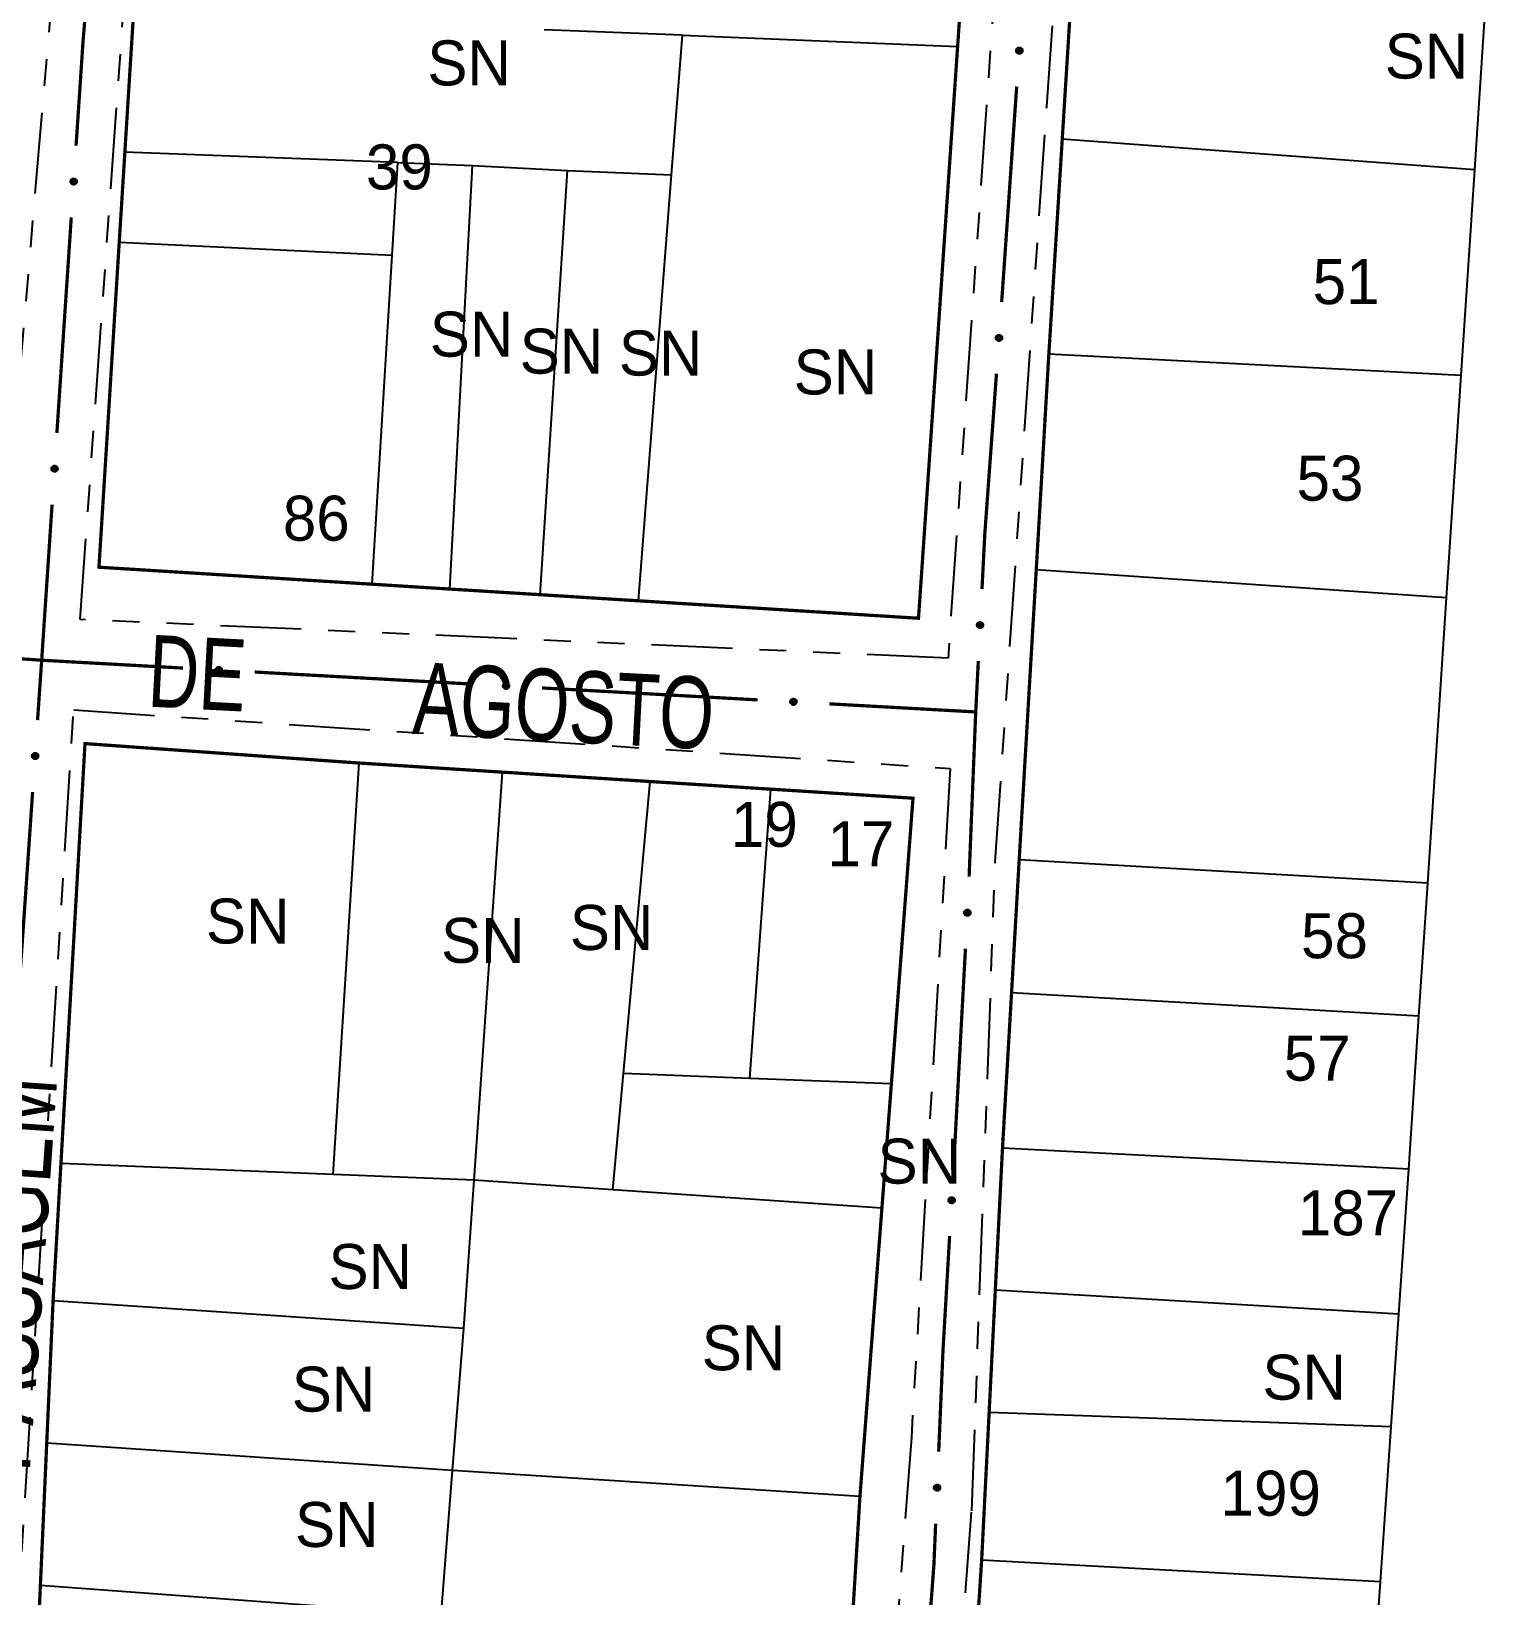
# Model space of a CAD drawing. Extents: x 203555 to 204724, y 4873703 to 4874787.
# Drawn here: x 204203.1 to 204284.2, y 4874128.2 to 4874215.2 of the extents above; entities that cross this region are included whole.
import ezdxf
from ezdxf.enums import TextEntityAlignment as Align

# ---------------------------------------------------------------- set-up
doc = ezdxf.new("R2010")
doc.units = 0
doc.header["$LTSCALE"] = 1.5
doc.header["$MEASUREMENT"] = 0
doc.linetypes.add('TRACO_25', pattern=[8, 3, -1, 1, -1, 1, -1])
for name, color, linetype in [('CD_MALHA_LOTES', 7, 'CONTINUOUS'), ('RU-QUADRA', 210, 'CONTINUOUS'), ('SV-EIXO-RUA-N-PAV', 6, 'CONTINUOUS'), ('SV-RUA-NAO-PAV', 7, 'CONTINUOUS'), ('SV-TXT-RUA-N-PAV', 7, 'CONTINUOUS'), ('Th_NmrPort', 1, 'CONTINUOUS')]:
    doc.layers.add(name, color=color, linetype=linetype)
doc.styles.add('ARIAL', font='ARIAL.SHX')

msp = doc.modelspace()

# ---------------------------------------------------------------- linework, layer by layer
at = {"layer": 'CD_MALHA_LOTES', "linetype": 'Continuous', "flags": 128}
for points in [[(204255.681459, 4874230.00403), (204254.607081, 4874214.306819)], [(204260.424456, 4874209.15245), (204261.381524, 4874224.486209)], [(204283.365416, 4874207.45233), (204284.249534, 4874221.128616)], [(204208.303917, 4874208.445316), (204208.761667, 4874215.775389)], [(204239.302647, 4874214.931949), (204231.614133, 4874215.245996)], [(204238.690646, 4874207.187491), (204239.302647, 4874214.931949)], [(204239.302647, 4874214.931949), (204254.607081, 4874214.306819)], [(204254.607081, 4874214.306819), (204252.432534, 4874182.535581)], [(204259.679254, 4874197.213119), (204260.424456, 4874209.15245)], [(204283.365416, 4874207.45233), (204260.424456, 4874209.15245)], [(204207.990219, 4874203.421994), (204208.303917, 4874208.445316)], [(204223.48078, 4874207.864669), (204208.303917, 4874208.445316)], [(204223.165503, 4874202.687305), (204223.48078, 4874207.864669)], [(204223.48078, 4874207.864669), (204227.632901, 4874207.705814)], [(204226.37358, 4874184.1577), (204227.632901, 4874207.705814)], [(204227.632901, 4874207.705814), (204232.918565, 4874207.4267)], [(204231.396635, 4874183.845025), (204232.918565, 4874207.4267)], [(204232.918565, 4874207.4267), (204238.690646, 4874207.187491)], [(204236.867271, 4874183.504488), (204238.690646, 4874207.187491)], [(204282.610093, 4874196.030319), (204283.365416, 4874207.45233)], [(204206.86304, 4874185.372193), (204207.990219, 4874203.421994)], [(204223.165503, 4874202.687305), (204207.990219, 4874203.421994)], [(204222.053512, 4874184.426616), (204223.165503, 4874202.687305)], [(204258.979113, 4874185.224465), (204259.679254, 4874197.213119)], [(204282.610093, 4874196.030319), (204259.679254, 4874197.213119)], [(204281.792555, 4874183.667493), (204282.610093, 4874196.030319)], [(204222.053512, 4874184.426616), (204206.86304, 4874185.372193)], [(204258.030601, 4874169.115044), (204258.979113, 4874185.224465)], [(204281.792555, 4874183.667493), (204258.979113, 4874185.224465)], [(204226.37358, 4874184.1577), (204222.053512, 4874184.426616)], [(204231.396635, 4874183.845025), (204226.37358, 4874184.1577)], [(204236.867271, 4874183.504488), (204231.396635, 4874183.845025)], [(204252.432534, 4874182.535581), (204236.867271, 4874183.504488)], [(204280.744069, 4874167.815979), (204281.792555, 4874183.667493)], [(204204.74971, 4874152.237379), (204206.086776, 4874175.569262)], [(204206.086776, 4874175.569262), (204221.333444, 4874174.48808)], [(204219.883641, 4874151.623265), (204221.333444, 4874174.48808)], [(204221.333444, 4874174.48808), (204229.295824, 4874173.982954)], [(204227.725682, 4874151.305046), (204229.295824, 4874173.982954)], [(204229.295824, 4874173.982954), (204237.509432, 4874173.46189)], [(204236.022067, 4874157.226112), (204237.509432, 4874173.46189)], [(204237.509432, 4874173.46189), (204244.226316, 4874173.035777)], [(204243.058395, 4874156.960529), (204244.226316, 4874173.035777)], [(204244.226316, 4874173.035777), (204252.126217, 4874172.534614)], [(204252.126217, 4874172.534614), (204250.924205, 4874156.663638)], [(204257.606342, 4874161.718197), (204258.030601, 4874169.115044)], [(204280.744069, 4874167.815979), (204258.030601, 4874169.115044)], [(204280.255171, 4874160.419132), (204280.744069, 4874167.815979)], [(204257.102015, 4874153.082508), (204257.606342, 4874161.718197)], [(204280.255171, 4874160.419132), (204257.606342, 4874161.718197)], [(204279.693546, 4874151.926236), (204280.255171, 4874160.419132)], [(204235.431154, 4874150.775818), (204236.022067, 4874157.226112)], [(204243.058395, 4874156.960529), (204236.022067, 4874157.226112)], [(204250.924205, 4874156.663638), (204243.058395, 4874156.960529)], [(204250.924205, 4874156.663638), (204250.39736, 4874149.747906)], [(204256.703143, 4874145.19558), (204257.102015, 4874153.082508)], [(204279.693546, 4874151.926236), (204257.102015, 4874153.082508)], [(204204.312026, 4874144.599768), (204204.74971, 4874152.237379)], [(204219.883641, 4874151.623265), (204204.74971, 4874152.237379)], [(204227.725682, 4874151.305046), (204219.883641, 4874151.623265)], [(204279.138467, 4874143.854641), (204279.693546, 4874151.926236)], [(204227.155329, 4874143.067315), (204227.725682, 4874151.305046)], [(204235.431154, 4874150.775818), (204227.725682, 4874151.305046)], [(204250.39736, 4874149.747906), (204235.431154, 4874150.775818)], [(204250.39736, 4874149.747906), (204249.176263, 4874133.718953)], [(204203.958728, 4874136.682755), (204204.312026, 4874144.599768)], [(204227.155329, 4874143.067315), (204204.312026, 4874144.599768)], [(204256.3592, 4874138.39479), (204256.703143, 4874145.19558)], [(204279.138467, 4874143.854641), (204256.703143, 4874145.19558)], [(204278.70825, 4874137.598703), (204279.138467, 4874143.854641)], [(204226.524788, 4874135.168029), (204227.155329, 4874143.067315)], [(204255.944312, 4874130.191189), (204256.3592, 4874138.39479)], [(204278.70825, 4874137.598703), (204256.3592, 4874138.39479)], [(204278.115736, 4874128.982751), (204278.70825, 4874137.598703)], [(204203.606102, 4874128.780815), (204203.958728, 4874136.682755)], [(204226.524788, 4874135.168029), (204203.958728, 4874136.682755)], [(204225.88261, 4874127.122948), (204226.524788, 4874135.168029)], [(204249.176263, 4874133.718953), (204226.524788, 4874135.168029)], [(204249.176263, 4874133.718953), (204248.245115, 4874117.23725)], [(204255.429284, 4874122.256219), (204255.944312, 4874130.191189)], [(204278.115736, 4874128.982751), (204255.944312, 4874130.191189)], [(204277.572918, 4874121.089446), (204278.115736, 4874128.982751)], [(204203.239263, 4874120.560359), (204203.606102, 4874128.780815)], [(204225.88261, 4874127.122948), (204203.606102, 4874128.780815)]]:
    msp.add_lwpolyline(points, dxfattribs=at)
at = {"layer": 'RU-QUADRA', "linetype": 'Continuous', "const_width": 0.18, "flags": 128}
for points in [[(204260.642185, 4874302.478806), (204261.199588, 4874296.437188), (204266.163144, 4874296.290853), (204265.460976, 4874286.261716), (204265.026372, 4874278.229773), (204264.606825, 4874270.476103), (204263.865433, 4874256.774387), (204263.287786, 4874249.265594), (204262.644592, 4874240.904752), (204261.381524, 4874224.486209), (204260.424456, 4874209.15245), (204259.679254, 4874197.213119), (204258.979113, 4874185.224465), (204258.030601, 4874169.115044), (204257.606342, 4874161.718197), (204257.102015, 4874153.082508), (204256.703143, 4874145.19558), (204256.3592, 4874138.39479), (204255.944312, 4874130.191189), (204255.429284, 4874122.256219)], [(204248.656673, 4874125.211016), (204249.176263, 4874133.718953), (204250.39736, 4874149.747906), (204250.924205, 4874156.663638), (204252.126217, 4874172.534614), (204244.226316, 4874173.035777), (204237.509432, 4874173.46189), (204229.295824, 4874173.982954), (204221.333444, 4874174.48808), (204206.086776, 4874175.569262), (204204.74971, 4874152.237379), (204204.312026, 4874144.599768), (204203.958728, 4874136.682755), (204203.606102, 4874128.780815), (204203.239263, 4874120.560359)]]:
    msp.add_lwpolyline(points, dxfattribs=at)
msp.add_lwpolyline([(204206.86304, 4874185.372193), (204222.053512, 4874184.426616), (204231.396635, 4874183.845025), (204236.867271, 4874183.504488), (204252.432534, 4874182.535581), (204254.076165, 4874206.549877), (204254.607081, 4874214.306819), (204255.681459, 4874230.00403), (204256.366154, 4874246.847896), (204256.684631, 4874254.682589), (204257.504398, 4874276.248164), (204257.155973, 4874285.902935), (204254.991893, 4874288.648801), (204249.295548, 4874290.210408), (204241.566871, 4874291.423124), (204233.46439, 4874292.753447), (204218.319374, 4874295.240064), (204216.154327, 4874284.494692), (204214.838127, 4874274.282193), (204211.625191, 4874248.337708), (204210.804498, 4874240.373477), (204209.303962, 4874224.459296), (204208.761667, 4874215.775389)], close=True, dxfattribs=at)
at = {"layer": 'SV-EIXO-RUA-N-PAV', "const_width": 0.18}
for points in [[(204206.476036, 4874220.767443), (204205.994731, 4874214.786779)], [(204205.971257, 4874214.495102), (204205.590569, 4874208.800432)], [(204205.994731, 4874214.786779), (204205.971257, 4874214.495102)], [(204257.056722, 4874200.115637), (204257.891901, 4874212.086538)], [(204205.323764, 4874204.80934), (204204.52335, 4874192.836064)], [(204256.119197, 4874187.233702), (204256.767228, 4874196.126128)], [(204204.256546, 4874188.844972), (204203.722937, 4874180.862788)], [(204255.962055, 4874184.153716), (204256.114917, 4874187.149819)], [(204256.114917, 4874187.149819), (204256.119197, 4874187.233702)], [(204199.552648, 4874180.475702), (204203.543916, 4874180.211551)], [(204203.681927, 4874180.249335), (204203.449488, 4874176.872147)], [(204203.543916, 4874180.211551), (204203.769026, 4874180.196655)], [(204203.722937, 4874180.862788), (204203.681927, 4874180.249335)], [(204203.769026, 4874180.196655), (204211.531552, 4874179.767183)], [(204255.613818, 4874177.32828), (204255.758238, 4874180.158912)], [(204215.525444, 4874179.546216), (204227.50712, 4874178.883315)], [(204231.501012, 4874178.662348), (204243.482689, 4874177.999447)], [(204247.476581, 4874177.77848), (204255.464365, 4874177.336546)], [(204255.245646, 4874168.169991), (204255.607163, 4874177.162727)], [(204255.464365, 4874177.336546), (204255.613818, 4874177.32828)], [(204255.607163, 4874177.162727), (204255.613818, 4874177.32828)], [(204203.174832, 4874172.881588), (204202.350864, 4874160.909909)], [(204254.40091, 4874152.312035), (204255.042164, 4874164.175237)], [(204254.393995, 4874152.192755), (204254.40091, 4874152.312035)], [(204253.794455, 4874141.850697), (204254.1625, 4874148.19946)], [(204253.555662, 4874136.215176), (204253.767336, 4874141.210693)], [(204253.767336, 4874141.210693), (204253.794455, 4874141.850697)], [(204253.289077, 4874129.92376), (204253.386322, 4874132.218762)], [(204253.236265, 4874129.222808), (204253.289077, 4874129.92376)], [(204252.560099, 4874120.248244), (204253.236265, 4874129.222808)]]:
    msp.add_lwpolyline(points, dxfattribs=at)
at = {"layer": 'SV-EIXO-RUA-N-PAV'}
for points in [[(204257.920575, 4874213.946194), (204257.888248, 4874213.982896), (204257.867969, 4874214.021049), (204257.860215, 4874214.057739), (204257.861817, 4874214.091948), (204257.867397, 4874214.12676), (204257.880767, 4874214.160617), (204257.90393, 4874214.194908), (204257.940519, 4874214.227595), (204257.980969, 4874214.245799), (204258.016533, 4874214.255326), (204258.0523, 4874214.255709), (204258.086027, 4874214.249722), (204258.120737, 4874214.234671), (204258.155258, 4874214.210858), (204258.187235, 4874214.173271), (204258.206859, 4874214.13573), (204258.213427, 4874214.100045), (204258.213585, 4874214.064085), (204258.207462, 4874214.028612), (204258.194146, 4874213.995453), (204258.170108, 4874213.960739), (204258.132592, 4874213.929669), (204258.095372, 4874213.909669), (204258.059789, 4874213.902601), (204258.024382, 4874213.903243), (204257.989398, 4874213.908415), (204257.954804, 4874213.920438), (204257.920575, 4874213.946194)], [(204205.576585, 4874206.940904), (204205.609303, 4874206.904551), (204205.629989, 4874206.866617), (204205.638136, 4874206.830012), (204205.6369, 4874206.795788), (204205.631693, 4874206.760918), (204205.618686, 4874206.72692), (204205.595892, 4874206.692383), (204205.559655, 4874206.659306), (204205.519402, 4874206.64067), (204205.483942, 4874206.630763), (204205.448181, 4874206.629997), (204205.414392, 4874206.635623), (204205.379523, 4874206.650301), (204205.344749, 4874206.673743), (204205.312371, 4874206.710986), (204205.292346, 4874206.748314), (204205.285396, 4874206.783927), (204205.284853, 4874206.819884), (204205.290597, 4874206.85542), (204205.303557, 4874206.888719), (204205.327222, 4874206.923689), (204205.364404, 4874206.955159), (204205.401407, 4874206.975556), (204205.436912, 4874206.983004), (204205.472324, 4874206.982742), (204205.507362, 4874206.977944), (204205.542082, 4874206.966292), (204205.576585, 4874206.940904)], [(204256.792359, 4874197.985539), (204256.75986, 4874198.022088), (204256.739402, 4874198.060145), (204256.731475, 4874198.096798), (204256.732916, 4874198.131014), (204256.738332, 4874198.165853), (204256.751542, 4874198.199772), (204256.774543, 4874198.234171), (204256.810978, 4874198.26703), (204256.851342, 4874198.285425), (204256.88686, 4874198.295119), (204256.922625, 4874198.295671), (204256.956381, 4874198.289842), (204256.991161, 4874198.274955), (204257.025793, 4874198.251305), (204257.057947, 4874198.213869), (204257.077748, 4874198.176421), (204257.084484, 4874198.140767), (204257.084812, 4874198.104808), (204257.078856, 4874198.069307), (204257.065696, 4874198.036086), (204257.041822, 4874198.001259), (204257.004452, 4874197.970013), (204256.967327, 4874197.949838), (204256.931777, 4874197.942602), (204256.896368, 4874197.943077), (204256.86136, 4874197.948085), (204256.82671, 4874197.959945), (204256.792359, 4874197.985539)], [(204204.509367, 4874190.976536), (204204.542085, 4874190.940183), (204204.562771, 4874190.902249), (204204.570918, 4874190.865644), (204204.569682, 4874190.83142), (204204.564475, 4874190.79655), (204204.551468, 4874190.762552), (204204.528673, 4874190.728015), (204204.492437, 4874190.694938), (204204.452184, 4874190.676302), (204204.416724, 4874190.666395), (204204.380963, 4874190.665629), (204204.347173, 4874190.671255), (204204.312305, 4874190.685933), (204204.277531, 4874190.709375), (204204.245153, 4874190.746618), (204204.225128, 4874190.783946), (204204.218178, 4874190.819559), (204204.217635, 4874190.855516), (204204.223378, 4874190.891052), (204204.236338, 4874190.924351), (204204.260003, 4874190.959321), (204204.297185, 4874190.990791), (204204.334188, 4874191.011188), (204204.369694, 4874191.018636), (204204.405106, 4874191.018374), (204204.440144, 4874191.013576), (204204.474864, 4874191.001924), (204204.509367, 4874190.976536)], [(204255.742888, 4874182.018429), (204255.709601, 4874182.054261), (204255.688319, 4874182.091865), (204255.679596, 4874182.128337), (204255.680292, 4874182.162576), (204255.684948, 4874182.197524), (204255.697417, 4874182.231723), (204255.719664, 4874182.266615), (204255.755375, 4874182.300259), (204255.795328, 4874182.319528), (204255.830628, 4874182.329993), (204255.866372, 4874182.331323), (204255.900246, 4874182.326231), (204255.935342, 4874182.312104), (204255.970481, 4874182.289214), (204256.003443, 4874182.252486), (204256.024054, 4874182.215478), (204256.031565, 4874182.179979), (204256.032675, 4874182.144036), (204256.027493, 4874182.108414), (204256.01506, 4874182.074914), (204255.991949, 4874182.039576), (204255.955268, 4874182.007523), (204255.918592, 4874181.986545), (204255.883208, 4874181.978537), (204255.847797, 4874181.978241), (204255.812687, 4874181.982486), (204255.777788, 4874181.993588), (204255.742888, 4874182.018429)], [(204213.391118, 4874179.774549), (204213.427093, 4874179.807683), (204213.464788, 4874179.828803), (204213.501297, 4874179.837369), (204213.535532, 4874179.836526), (204213.57046, 4874179.83172), (204213.604605, 4874179.819104), (204213.639401, 4874179.796708), (204213.672892, 4874179.760853), (204213.691989, 4874179.720817), (204213.702303, 4874179.685473), (204213.70348, 4874179.649723), (204213.698242, 4874179.615871), (204213.683964, 4874179.580836), (204213.660923, 4874179.545796), (204213.624055, 4874179.512992), (204213.586959, 4874179.49254), (204213.551428, 4874179.485182), (204213.51548, 4874179.484226), (204213.47988, 4874179.489561), (204213.446434, 4874179.502138), (204213.411195, 4874179.5254), (204213.379301, 4874179.562218), (204213.35848, 4874179.598984), (204213.350624, 4874179.634402), (204213.35048, 4874179.669814), (204213.354876, 4874179.704905), (204213.366128, 4874179.739757), (204213.391118, 4874179.774549)], [(204229.366686, 4874178.890681), (204229.402662, 4874178.923815), (204229.440356, 4874178.944935), (204229.476865, 4874178.953501), (204229.511101, 4874178.952658), (204229.546028, 4874178.947852), (204229.580174, 4874178.935236), (204229.61497, 4874178.91284), (204229.64846, 4874178.876985), (204229.667557, 4874178.836949), (204229.677871, 4874178.801605), (204229.679048, 4874178.765855), (204229.67381, 4874178.732003), (204229.659532, 4874178.696968), (204229.636492, 4874178.661928), (204229.599623, 4874178.629124), (204229.562527, 4874178.608672), (204229.526996, 4874178.601314), (204229.491048, 4874178.600358), (204229.455449, 4874178.605693), (204229.422002, 4874178.61827), (204229.386764, 4874178.641532), (204229.354869, 4874178.67835), (204229.334048, 4874178.715116), (204229.326193, 4874178.750534), (204229.326049, 4874178.785946), (204229.330444, 4874178.821037), (204229.341696, 4874178.855889), (204229.366686, 4874178.890681)], [(204245.342254, 4874178.006814), (204245.37823, 4874178.039947), (204245.415924, 4874178.061067), (204245.452433, 4874178.069633), (204245.486669, 4874178.06879), (204245.521597, 4874178.063984), (204245.555742, 4874178.051368), (204245.590538, 4874178.028972), (204245.624028, 4874177.993117), (204245.643126, 4874177.953081), (204245.653439, 4874177.917737), (204245.654616, 4874177.881988), (204245.649378, 4874177.848135), (204245.635101, 4874177.8131), (204245.61206, 4874177.77806), (204245.575191, 4874177.745256), (204245.538095, 4874177.724804), (204245.502564, 4874177.717446), (204245.466616, 4874177.71649), (204245.431017, 4874177.721825), (204245.39757, 4874177.734402), (204245.362332, 4874177.757664), (204245.330437, 4874177.794482), (204245.309616, 4874177.831248), (204245.301761, 4874177.866666), (204245.301617, 4874177.902078), (204245.306012, 4874177.937169), (204245.317264, 4874177.972021), (204245.342254, 4874178.006814)], [(204203.431846, 4874175.01265), (204203.464493, 4874174.976233), (204203.485104, 4874174.938258), (204203.493178, 4874174.901637), (204203.491875, 4874174.867415), (204203.486599, 4874174.832555), (204203.473526, 4874174.798583), (204203.450664, 4874174.764091), (204203.414362, 4874174.731086), (204203.374072, 4874174.712529), (204203.338593, 4874174.702692), (204203.302831, 4874174.701996), (204203.269052, 4874174.707688), (204203.234212, 4874174.722435), (204203.199485, 4874174.745945), (204203.16718, 4874174.783252), (204203.147229, 4874174.82062), (204203.140349, 4874174.856246), (204203.139877, 4874174.892204), (204203.14569, 4874174.927728), (204203.158715, 4874174.961002), (204203.182449, 4874174.995925), (204203.219693, 4874175.027322), (204203.256736, 4874175.047646), (204203.292256, 4874175.055025), (204203.327667, 4874175.054693), (204203.362696, 4874175.049826), (204203.397393, 4874175.038106), (204203.431846, 4874175.01265)], [(204255.032439, 4874166.034792), (204254.99926, 4874166.070725), (204254.978092, 4874166.108392), (204254.96948, 4874166.14489), (204254.970279, 4874166.179127), (204254.975042, 4874166.214061), (204254.987614, 4874166.248222), (204255.009966, 4874166.283046), (204255.045778, 4874166.316582), (204255.08579, 4874166.335731), (204255.121121, 4874166.346089), (204255.156869, 4874166.347311), (204255.190728, 4874166.342116), (204255.225781, 4874166.327883), (204255.26085, 4874166.304887), (204255.293701, 4874166.26806), (204255.3142, 4874166.23099), (204255.321603, 4874166.195468), (204255.322604, 4874166.159522), (204255.317315, 4874166.123915), (204255.30478, 4874166.090453), (204255.281563, 4874166.055185), (204255.244785, 4874166.023243), (204255.208045, 4874166.002376), (204255.172637, 4874165.994476), (204255.137226, 4874165.994287), (204255.102129, 4874165.998637), (204255.067263, 4874166.009846), (204255.032439, 4874166.034792)], [(204254.160036, 4874150.059039), (204254.126998, 4874150.095101), (204254.105977, 4874150.132851), (204254.097507, 4874150.169382), (204254.09844, 4874150.203616), (204254.103339, 4874150.238531), (204254.116044, 4874150.272643), (204254.138532, 4874150.307379), (204254.174475, 4874150.340775), (204254.214562, 4874150.359767), (204254.249932, 4874150.369987), (204254.285685, 4874150.37107), (204254.319523, 4874150.365743), (204254.35452, 4874150.351373), (204254.3895, 4874150.32824), (204254.422206, 4874150.291285), (204254.44256, 4874150.254135), (204254.449825, 4874150.218585), (204254.450686, 4874150.182635), (204254.445257, 4874150.147049), (204254.432592, 4874150.113636), (204254.409237, 4874150.078459), (204254.372335, 4874150.046661), (204254.335514, 4874150.025938), (204254.300076, 4874150.018175), (204254.264663, 4874150.018125), (204254.229584, 4874150.022613), (204254.194762, 4874150.033957), (204254.160036, 4874150.059039)], [(204253.354928, 4874134.078077), (204253.321332, 4874134.113621), (204253.299727, 4874134.15104), (204253.29069, 4874134.187435), (204253.29109, 4874134.221679), (204253.295445, 4874134.256666), (204253.307618, 4874134.290971), (204253.329563, 4874134.326053), (204253.364982, 4874134.360004), (204253.404768, 4874134.379618), (204253.439976, 4874134.390387), (204253.475707, 4874134.392025), (204253.509624, 4874134.387225), (204253.54484, 4874134.373402), (204253.580176, 4874134.350816), (204253.613453, 4874134.314374), (204253.634383, 4874134.277545), (204253.6422, 4874134.242113), (204253.64362, 4874134.20618), (204253.638745, 4874134.170515), (204253.626602, 4874134.136909), (204253.603797, 4874134.101372), (204253.567394, 4874134.069004), (204253.5309, 4874134.04771), (204253.495586, 4874134.039398), (204253.460179, 4874134.038796), (204253.425034, 4874134.042738), (204253.39004, 4874134.053539), (204253.354928, 4874134.078077)]]:
    msp.add_lwpolyline(points, close=True, dxfattribs=at)
for points in [[(204257.867969, 4874214.021049), (204257.867397, 4874214.12676)], [(204257.876594, 4874214.004595), (204257.874381, 4874214.134787)], [(204257.888248, 4874213.982896), (204257.880767, 4874214.160617)], [(204257.903778, 4874213.966901), (204257.892196, 4874214.170357)], [(204257.920575, 4874213.946194), (204257.90393, 4874214.194908)], [(204257.939547, 4874213.934015), (204257.923827, 4874214.207592)], [(204257.954804, 4874213.920438), (204257.940519, 4874214.227595)], [(204257.972608, 4874213.919132), (204257.95995, 4874214.232161)], [(204257.989398, 4874213.908415), (204257.980969, 4874214.245799)], [(204258.006091, 4874213.90969), (204257.996588, 4874214.245741)], [(204258.024382, 4874213.903243), (204258.016533, 4874214.255326)], [(204258.042717, 4874213.905479), (204258.036885, 4874214.253562)], [(204258.059789, 4874213.902601), (204258.0523, 4874214.255709)], [(204258.078616, 4874213.909536), (204258.06943, 4874214.249668)], [(204258.095372, 4874213.909669), (204258.086027, 4874214.249722)], [(204258.115149, 4874213.921755), (204258.104062, 4874214.2374)], [(204258.132592, 4874213.929669), (204258.120737, 4874214.234671)], [(204258.150122, 4874213.949151), (204258.138272, 4874214.21969)], [(204258.170108, 4874213.960739), (204258.155258, 4874214.210858)], [(204258.180181, 4874213.983771), (204258.171109, 4874214.184294)], [(204258.194146, 4874213.995453), (204258.187235, 4874214.173271)], [(204258.200506, 4874214.016409), (204258.197038, 4874214.148066)], [(204258.207462, 4874214.028612), (204258.206859, 4874214.13573)], [(204205.290597, 4874206.85542), (204205.292346, 4874206.748314)], [(204205.297421, 4874206.867697), (204205.302299, 4874206.736084)], [(204205.303557, 4874206.888719), (204205.312371, 4874206.710986)], [(204205.317396, 4874206.900551), (204205.328614, 4874206.700136)], [(204205.327222, 4874206.923689), (204205.344749, 4874206.673743)], [(204205.347083, 4874206.93549), (204205.361829, 4874206.665094)], [(204205.364404, 4874206.955159), (204205.379523, 4874206.650301)], [(204205.381761, 4874206.963259), (204205.396226, 4874206.647751)], [(204205.401407, 4874206.975556), (204205.414392, 4874206.635623)], [(204205.418161, 4874206.975869), (204205.430987, 4874206.635854)], [(204205.436912, 4874206.983004), (204205.448181, 4874206.629997)], [(204205.454014, 4874206.98031), (204205.463572, 4874206.632308)], [(204205.472324, 4874206.982742), (204205.483942, 4874206.630763)], [(204205.490683, 4874206.976491), (204205.503783, 4874206.640561)], [(204205.507362, 4874206.977944), (204205.519402, 4874206.64067)], [(204205.524265, 4874206.967408), (204205.540274, 4874206.654532)], [(204205.542082, 4874206.966292), (204205.559655, 4874206.659306)], [(204205.557483, 4874206.952879), (204205.576131, 4874206.679487)], [(204205.576585, 4874206.940904), (204205.595892, 4874206.692383)], [(204205.593602, 4874206.920378), (204205.607362, 4874206.717058)], [(204205.609303, 4874206.904551), (204205.618686, 4874206.72692)], [(204205.621189, 4874206.882977), (204205.624796, 4874206.752817)], [(204205.629989, 4874206.866617), (204205.631693, 4874206.760918)], [(204256.739402, 4874198.060145), (204256.738332, 4874198.165853)], [(204256.748104, 4874198.043732), (204256.745278, 4874198.173912)], [(204256.75986, 4874198.022088), (204256.751542, 4874198.199772)], [(204256.775466, 4874198.006167), (204256.762925, 4874198.209565)], [(204256.792359, 4874197.985539), (204256.774543, 4874198.234171)], [(204256.811389, 4874197.97345), (204256.794381, 4874198.246949)], [(204256.82671, 4874197.959945), (204256.810978, 4874198.26703)], [(204256.84452, 4874197.958722), (204256.830387, 4874198.271688)], [(204256.86136, 4874197.948085), (204256.851342, 4874198.285425)], [(204256.878047, 4874197.949438), (204256.866961, 4874198.28544)], [(204256.896368, 4874197.943077), (204256.88686, 4874198.295119)], [(204256.914692, 4874197.945399), (204256.907221, 4874198.293452)], [(204256.931777, 4874197.942602), (204256.922625, 4874198.295671)], [(204256.950572, 4874197.949625), (204256.939784, 4874198.28971)], [(204256.967327, 4874197.949838), (204256.956381, 4874198.289842)], [(204256.987046, 4874197.962017), (204256.974473, 4874198.277605)], [(204257.004452, 4874197.970013), (204256.991161, 4874198.274955)], [(204257.02189, 4874197.989577), (204257.008766, 4874198.260057)], [(204257.041822, 4874198.001259), (204257.025793, 4874198.251305)], [(204257.051786, 4874198.024338), (204257.041769, 4874198.224816)], [(204257.065696, 4874198.036086), (204257.057947, 4874198.213869)], [(204257.071957, 4874198.057071), (204257.067869, 4874198.188711)], [(204257.078856, 4874198.069307), (204257.077748, 4874198.176421)], [(204204.223378, 4874190.891052), (204204.225128, 4874190.783946)], [(204204.230203, 4874190.903329), (204204.23508, 4874190.771716)], [(204204.236338, 4874190.924351), (204204.245153, 4874190.746618)], [(204204.250178, 4874190.936183), (204204.261396, 4874190.735768)], [(204204.260003, 4874190.959321), (204204.277531, 4874190.709375)], [(204204.279865, 4874190.971122), (204204.29461, 4874190.700726)], [(204204.297185, 4874190.990791), (204204.312305, 4874190.685933)], [(204204.314543, 4874190.998891), (204204.329008, 4874190.683383)], [(204204.334188, 4874191.011188), (204204.347173, 4874190.671255)], [(204204.350942, 4874191.011501), (204204.363769, 4874190.671486)], [(204204.369694, 4874191.018636), (204204.380963, 4874190.665629)], [(204204.386796, 4874191.015942), (204204.396354, 4874190.667941)], [(204204.405106, 4874191.018374), (204204.416724, 4874190.666395)], [(204204.423465, 4874191.012123), (204204.436565, 4874190.676193)], [(204204.440144, 4874191.013576), (204204.452184, 4874190.676302)], [(204204.457047, 4874191.00304), (204204.473056, 4874190.690164)], [(204204.474864, 4874191.001924), (204204.492437, 4874190.694938)], [(204204.490265, 4874190.988511), (204204.508913, 4874190.715119)], [(204204.509367, 4874190.976536), (204204.528673, 4874190.728015)], [(204204.526384, 4874190.95601), (204204.540144, 4874190.75269)], [(204204.542085, 4874190.940183), (204204.551468, 4874190.762552)], [(204204.55397, 4874190.918609), (204204.557577, 4874190.788449)], [(204204.562771, 4874190.902249), (204204.564475, 4874190.79655)], [(204255.688319, 4874182.091865), (204255.684948, 4874182.197524)], [(204255.697377, 4874182.075645), (204255.691717, 4874182.205732)], [(204255.709601, 4874182.054261), (204255.697417, 4874182.231723)], [(204255.725549, 4874182.038684), (204255.708585, 4874182.241761)], [(204255.742888, 4874182.018429), (204255.719664, 4874182.266615)], [(204255.762177, 4874182.006757), (204255.739219, 4874182.279821)], [(204255.777788, 4874181.993588), (204255.755375, 4874182.300259)], [(204255.79562, 4874181.992754), (204255.774678, 4874182.305338)], [(204255.812687, 4874181.982486), (204255.795328, 4874182.319528)], [(204255.829341, 4874181.984202), (204255.810944, 4874182.319883)], [(204255.847797, 4874181.978241), (204255.830628, 4874182.329993)], [(204255.866066, 4874181.980962), (204255.85102, 4874182.328769)], [(204255.883208, 4874181.978537), (204255.866372, 4874182.331323)], [(204255.901845, 4874181.985968), (204255.883656, 4874182.325737)], [(204255.918592, 4874181.986545), (204255.900246, 4874182.326231)], [(204255.938041, 4874181.99915), (204255.918601, 4874182.31439)], [(204255.955268, 4874182.007523), (204255.935342, 4874182.312104)], [(204255.972277, 4874182.027462), (204255.953268, 4874182.297592)], [(204255.991949, 4874182.039576), (204255.970481, 4874182.289214)], [(204256.001409, 4874182.062866), (204255.98703, 4874182.263079)], [(204256.01506, 4874182.074914), (204256.003443, 4874182.252486)], [(204256.020863, 4874182.096031), (204256.01391, 4874182.22755)], [(204256.027493, 4874182.108414), (204256.024054, 4874182.215478)], [(204213.35048, 4874179.669814), (204213.702303, 4874179.685473)], [(204213.350624, 4874179.634402), (204213.70348, 4874179.649723)], [(204213.353123, 4874179.651534), (204213.700991, 4874179.665086)], [(204213.354876, 4874179.704905), (204213.691989, 4874179.720817)], [(204213.35652, 4874179.688244), (204213.692278, 4874179.7052)], [(204213.357975, 4874179.615734), (204213.69782, 4874179.632463)], [(204213.35848, 4874179.598984), (204213.698242, 4874179.615871)], [(204213.365217, 4874179.721929), (204213.677888, 4874179.741528)], [(204213.366128, 4874179.739757), (204213.672892, 4874179.760853)], [(204213.371002, 4874179.579481), (204213.686323, 4874179.597567)], [(204213.379301, 4874179.562218), (204213.683964, 4874179.580836)], [(204213.379363, 4874179.755311), (204213.652524, 4874179.777097)], [(204213.391118, 4874179.774549), (204213.639401, 4874179.796708)], [(204213.399166, 4874179.545124), (204213.669376, 4874179.562973)], [(204213.411195, 4874179.5254), (204213.660923, 4874179.545796)], [(204213.411448, 4874179.791801), (204213.614596, 4874179.807894)], [(204213.427093, 4874179.807683), (204213.604605, 4874179.819104)], [(204213.434445, 4874179.51584), (204213.634718, 4874179.529359)], [(204213.446434, 4874179.502138), (204213.624055, 4874179.512992)], [(204213.448529, 4874179.819815), (204213.578639, 4874179.824916)], [(204213.464788, 4874179.828803), (204213.57046, 4874179.83172)], [(204213.467526, 4874179.496244), (204213.599074, 4874179.502632)], [(204213.47988, 4874179.489561), (204213.586959, 4874179.49254)], [(204229.326049, 4874178.785946), (204229.677871, 4874178.801605)], [(204229.326193, 4874178.750534), (204229.679048, 4874178.765855)], [(204229.328691, 4874178.767666), (204229.676559, 4874178.781218)], [(204229.330444, 4874178.821037), (204229.667557, 4874178.836949)], [(204229.332088, 4874178.804377), (204229.667846, 4874178.821332)], [(204229.333543, 4874178.731866), (204229.673388, 4874178.748595)], [(204229.334048, 4874178.715116), (204229.67381, 4874178.732003)], [(204229.340785, 4874178.838061), (204229.653456, 4874178.85766)], [(204229.341696, 4874178.855889), (204229.64846, 4874178.876985)], [(204229.34657, 4874178.695613), (204229.661891, 4874178.7137)], [(204229.354869, 4874178.67835), (204229.659532, 4874178.696968)], [(204229.354931, 4874178.871443), (204229.628092, 4874178.893229)], [(204229.366686, 4874178.890681), (204229.61497, 4874178.91284)], [(204229.374735, 4874178.661256), (204229.644944, 4874178.679105)], [(204229.386764, 4874178.641532), (204229.636492, 4874178.661928)], [(204229.387016, 4874178.907933), (204229.590164, 4874178.924026)], [(204229.402662, 4874178.923815), (204229.580174, 4874178.935236)], [(204229.410013, 4874178.631972), (204229.610286, 4874178.645491)], [(204229.422002, 4874178.61827), (204229.599623, 4874178.629124)], [(204229.424097, 4874178.935947), (204229.554207, 4874178.941048)], [(204229.440356, 4874178.944935), (204229.546028, 4874178.947852)], [(204229.443094, 4874178.612376), (204229.574642, 4874178.618764)], [(204229.455449, 4874178.605693), (204229.562527, 4874178.608672)], [(204245.301617, 4874177.902078), (204245.653439, 4874177.917737)], [(204245.301761, 4874177.866666), (204245.654616, 4874177.881988)], [(204245.304259, 4874177.883798), (204245.652127, 4874177.89735)], [(204245.306012, 4874177.937169), (204245.643126, 4874177.953081)], [(204245.307656, 4874177.920509), (204245.643414, 4874177.937464)], [(204245.309111, 4874177.847998), (204245.648956, 4874177.864727)], [(204245.309616, 4874177.831248), (204245.649378, 4874177.848135)], [(204245.316353, 4874177.954193), (204245.629024, 4874177.973792)], [(204245.317264, 4874177.972021), (204245.624028, 4874177.993117)], [(204245.322138, 4874177.811745), (204245.637459, 4874177.829832)], [(204245.330437, 4874177.794482), (204245.635101, 4874177.8131)], [(204245.3305, 4874177.987575), (204245.60366, 4874178.009361)], [(204245.342254, 4874178.006814), (204245.590538, 4874178.028972)], [(204245.350303, 4874177.777388), (204245.620512, 4874177.795237)], [(204245.362332, 4874177.757664), (204245.61206, 4874177.77806)], [(204245.362584, 4874178.024065), (204245.565732, 4874178.040158)], [(204245.37823, 4874178.039947), (204245.555742, 4874178.051368)], [(204245.385581, 4874177.748104), (204245.585854, 4874177.761623)], [(204245.39757, 4874177.734402), (204245.575191, 4874177.745256)], [(204245.399666, 4874178.052079), (204245.529776, 4874178.05718)], [(204245.415924, 4874178.061067), (204245.521597, 4874178.063984)], [(204245.418662, 4874177.728508), (204245.55021, 4874177.734896)], [(204245.431017, 4874177.721825), (204245.538095, 4874177.724804)], [(204203.202333, 4874175.007688), (204203.216547, 4874174.737263)], [(204203.219693, 4874175.027322), (204203.234212, 4874174.722435)], [(204203.237066, 4874175.035388), (204203.25091, 4874174.719852)], [(204203.256736, 4874175.047646), (204203.269052, 4874174.707688)], [(204203.27349, 4874175.047926), (204203.285648, 4874174.707887)], [(204203.292256, 4874175.055025), (204203.302831, 4874174.701996)], [(204203.309353, 4874175.052297), (204203.318226, 4874174.704277)], [(204203.327667, 4874175.054693), (204203.338593, 4874174.702692)], [(204203.346014, 4874175.048406), (204203.358453, 4874174.712451)], [(204203.362696, 4874175.049826), (204203.374072, 4874174.712529)], [(204203.379578, 4874175.039257), (204203.394971, 4874174.72635)], [(204203.397393, 4874175.038106), (204203.414362, 4874174.731086)], [(204203.412768, 4874175.024663), (204203.430878, 4874174.751234)], [(204203.431846, 4874175.01265), (204203.450664, 4874174.764091)], [(204203.14569, 4874174.927728), (204203.147229, 4874174.82062)], [(204203.152538, 4874174.939992), (204203.157157, 4874174.80837)], [(204203.158715, 4874174.961002), (204203.16718, 4874174.783252)], [(204203.172578, 4874174.972807), (204203.183402, 4874174.77237)], [(204203.182449, 4874174.995925), (204203.199485, 4874174.745945)], [(204203.448823, 4874174.992091), (204203.462182, 4874174.788744)], [(204203.464493, 4874174.976233), (204203.473526, 4874174.798583)], [(204203.476335, 4874174.954636), (204203.479686, 4874174.824469)], [(204203.485104, 4874174.938258), (204203.486599, 4874174.832555)], [(204255.067263, 4874166.009846), (204255.045778, 4874166.316582)], [(204255.085093, 4874166.008957), (204255.065097, 4874166.321603)], [(204255.102129, 4874165.998637), (204255.08579, 4874166.335731)], [(204255.118788, 4874166.000303), (204255.101406, 4874166.336039)], [(204255.137226, 4874165.994287), (204255.121121, 4874166.346089)], [(204255.155503, 4874165.996952), (204255.141509, 4874166.344803)], [(204255.172637, 4874165.994476), (204255.156869, 4874166.347311)], [(204255.191297, 4874166.00185), (204255.174136, 4874166.341673)], [(204255.208045, 4874166.002376), (204255.190728, 4874166.342116)], [(204255.227533, 4874166.014923), (204255.209046, 4874166.33022)], [(204255.244785, 4874166.023243), (204255.225781, 4874166.327883)], [(204255.261854, 4874166.043131), (204255.243662, 4874166.313317)], [(204254.978092, 4874166.108392), (204254.975042, 4874166.214061)], [(204254.987101, 4874166.092145), (204254.981835, 4874166.222249)], [(204254.99926, 4874166.070725), (204254.987614, 4874166.248222)], [(204255.015162, 4874166.055099), (204254.998811, 4874166.258227)], [(204255.032439, 4874166.034792), (204255.009966, 4874166.283046)], [(204255.051692, 4874166.023061), (204255.02956, 4874166.296194)], [(204255.281563, 4874166.055185), (204255.26085, 4874166.304887)], [(204255.291093, 4874166.078446), (204255.27732, 4874166.278702)], [(204255.30478, 4874166.090453), (204255.293701, 4874166.26806)], [(204255.310647, 4874166.111552), (204255.304092, 4874166.243092)], [(204255.317315, 4874166.123915), (204255.3142, 4874166.23099)], [(204254.105977, 4874150.132851), (204254.103339, 4874150.238531)], [(204254.114922, 4874150.116569), (204254.110164, 4874150.246692)], [(204254.126998, 4874150.095101), (204254.116044, 4874150.272643)], [(204254.142838, 4874150.079413), (204254.127281, 4874150.282604)], [(204254.160036, 4874150.059039), (204254.138532, 4874150.307379)], [(204254.179243, 4874150.047233), (204254.158178, 4874150.32045)], [(204254.194762, 4874150.033957), (204254.174475, 4874150.340775)], [(204254.212588, 4874150.032999), (204254.193813, 4874150.34572)], [(204254.229584, 4874150.022613), (204254.214562, 4874150.359767)], [(204254.246249, 4874150.024213), (204254.230179, 4874150.360014)], [(204254.264663, 4874150.018125), (204254.249932, 4874150.369987)], [(204254.282951, 4874150.020719), (204254.270315, 4874150.368622)], [(204254.300076, 4874150.018175), (204254.285685, 4874150.37107)], [(204254.318764, 4874150.025477), (204254.30293, 4874150.365364)], [(204254.335514, 4874150.025938), (204254.319523, 4874150.365743)], [(204254.35505, 4874150.038408), (204254.337795, 4874150.353775)], [(204254.372335, 4874150.046661), (204254.35452, 4874150.351373)], [(204254.389481, 4874150.066482), (204254.372345, 4874150.336738)], [(204254.409237, 4874150.078459), (204254.3895, 4874150.32824)], [(204254.418858, 4874150.101683), (204254.405868, 4874150.301991)], [(204254.432592, 4874150.113636), (204254.422206, 4874150.291285)], [(204254.438542, 4874150.134712), (204254.4325, 4874150.266276)], [(204254.445257, 4874150.147049), (204254.44256, 4874150.254135)], [(204253.299727, 4874134.15104), (204253.295445, 4874134.256666)], [(204253.308924, 4874134.134899), (204253.302142, 4874134.264932)], [(204253.321332, 4874134.113621), (204253.307618, 4874134.290971)], [(204253.337415, 4874134.098182), (204253.318698, 4874134.301105)], [(204253.354928, 4874134.078077), (204253.329563, 4874134.326053)], [(204253.374316, 4874134.066572), (204253.349003, 4874134.339428)], [(204253.39004, 4874134.053539), (204253.364982, 4874134.360004)], [(204253.407879, 4874134.052858), (204253.384241, 4874134.36525)], [(204253.425034, 4874134.042738), (204253.404768, 4874134.379618)], [(204253.441673, 4874134.044597), (204253.42038, 4874134.380108)], [(204253.460179, 4874134.038796), (204253.439976, 4874134.390387)], [(204253.478424, 4874134.041674), (204253.460377, 4874134.389339)], [(204253.495586, 4874134.039398), (204253.475707, 4874134.392025)], [(204253.514158, 4874134.046989), (204253.493039, 4874134.386589)], [(204253.5309, 4874134.04771), (204253.509624, 4874134.387225)], [(204253.55024, 4874134.060483), (204253.52808, 4874134.375544)], [(204253.567394, 4874134.069004), (204253.54484, 4874134.373402)], [(204253.58423, 4874134.089089), (204253.562891, 4874134.359046)], [(204253.603797, 4874134.101372), (204253.580176, 4874134.350816)], [(204253.613055, 4874134.124743), (204253.59695, 4874134.324825)], [(204253.626602, 4874134.136909), (204253.613453, 4874134.314374)], [(204253.632222, 4874134.158075), (204253.624135, 4874134.289529)], [(204253.638745, 4874134.170515), (204253.634383, 4874134.277545)]]:
    msp.add_lwpolyline(points, dxfattribs=at)
at = {"layer": 'SV-RUA-NAO-PAV', "linetype": 'TRACO_25'}
for points in [[(204249.446796, 4874056.585163, 11.134327), (204255.394804, 4874132.938644, 10.909731), (204256.70104, 4874168.98737, 10.568964), (204259.563812, 4874210.973005, 10.057814), (204261.420506, 4874237.379265, 9.840961), (204263.876635, 4874269.926331, 9.484706), (204263.620843, 4874281.654298, 9.09747), (204263.696195, 4874285.202454, 9.09747), (204262.556617, 4874288.682562, 9.066492), (204260.03023, 4874291.48376, 9.066492), (204255.389946, 4874295.277863, 9.012279), (204250.48956, 4874298.043471, 9.012279), (204244.036177, 4874299.708286, 8.919342), (204242.532651, 4874300.520034, 8.888364), (204241.139379, 4874301.636488, 8.880619), (204240.607103, 4874303.519724, 8.880619), (204248.246628, 4874404.675927, 6.897975)], [(204202.015462, 4874121.673591, 10.460538), (204205.457379, 4874177.438196, 10.173984), (204254.200281, 4874174.185988, 10.599942), (204252.03465, 4874136.999058, 10.592197), (204248.981746, 4874096.147366, 10.979433)]]:
    msp.add_polyline3d(points, dxfattribs=at)
for points in [[(204189.992425, 4874300.348519, 9.190407), (204208.863244, 4874299.238784, 9.213641), (204210.971656, 4874297.931107, 9.213641), (204211.371262, 4874294.920068, 9.213641), (204206.749413, 4874246.49273, 9.469216), (204201.485493, 4874184.844707, 10.112026), (204200.853887, 4874183.807129, 10.073303), (204199.483213, 4874182.977377, 10.073303), (204153.542584, 4874186.289326, 9.709302), (204156.263989, 4874225.258062, 9.600876), (204158.199676, 4874258.977648, 9.569898), (204161.71994, 4874299.780083, 9.275599), (204163.393177, 4874301.758629, 9.267854), (204165.767684, 4874302.286709, 9.244619), (204168.555646, 4874302.451681, 9.221386)], [(204230.571981, 4874296.064713, 8.973556), (204243.199119, 4874295.219046, 8.973556), (204247.727224, 4874294.252893, 8.973556), (204252.800262, 4874292.129902, 8.973556), (204256.181598, 4874289.748428, 8.973556), (204258.45115, 4874287.032852, 8.973556), (204259.234462, 4874283.804598, 8.973556), (204259.570968, 4874280.415293, 8.973556), (204259.658836, 4874268.779331, 9.275599), (204258.714081, 4874246.990068, 9.833217), (204254.072991, 4874180.316394, 10.51475), (204205.819516, 4874182.469337, 9.972622), (204208.728144, 4874223.380289, 9.833217), (204210.659718, 4874249.914305, 9.391769), (204215.320682, 4874293.173692, 9.089725), (204216.405822, 4874296.148421, 8.958066), (204218.532495, 4874297.278672, 8.942576)]]:
    msp.add_polyline3d(points, close=True, dxfattribs=at)

# ---------------------------------------------------------------- texts
at = {"layer": 'SV-TXT-RUA-N-PAV', "style": 'ARIAL', "width": 0.7}
for s, rotation, p in [('DE', 357, (204209.522093, 4874177.629225)), ('AGOSTO', 357, (204224.243607, 4874176.113775)), ('PASSAGEM', 86, (204203.012567, 4874135.043699))]:
    msp.add_text(s, height=4, rotation=rotation, dxfattribs=at).set_placement(p)
at = {"layer": 'Th_NmrPort', "color": 1}
for s, p in [('  SN', (204276.496595, 4874213.778542)), ('SN', (204225.123014, 4874213.400277)), ('39', (204221.707035, 4874207.619389)), ('51', (204274.34771, 4874201.243383)), ('SN', (204225.259437, 4874198.324806)), ('SN', (204230.257605, 4874197.380255)), ('SN', (204235.770143, 4874197.273735)), ('SN', (204245.492545, 4874196.222665)), ('53', (204273.452342, 4874190.319887)), ('86', (204217.08766, 4874188.095468)), ('19', (204241.999634, 4874171.080991)), ('17', (204247.371845, 4874170.006549)), ('SN', (204212.810621, 4874165.70878)), ('SN', (204233.045949, 4874165.350633)), ('SN', (204225.883001, 4874164.634338)), ('58', (204273.703823, 4874164.891422)), ('57', (204272.736047, 4874158.086621)), ('SN', (204250.155377, 4874152.364289)), ('187', (204273.52475, 4874149.491084)), ('SN', (204219.627828, 4874146.508521)), ('SN', (204240.379769, 4874141.99286)), ('SN', (204271.554939, 4874140.358325)), ('SN', (204217.585025, 4874139.69257)), ('199', (204269.226981, 4874133.911672)), ('SN', (204217.764099, 4874132.171475))]:
    msp.add_text(s, height=2.5, dxfattribs=at).set_placement(p, align=Align.MIDDLE_LEFT)

doc.saveas('drawing.dxf')
